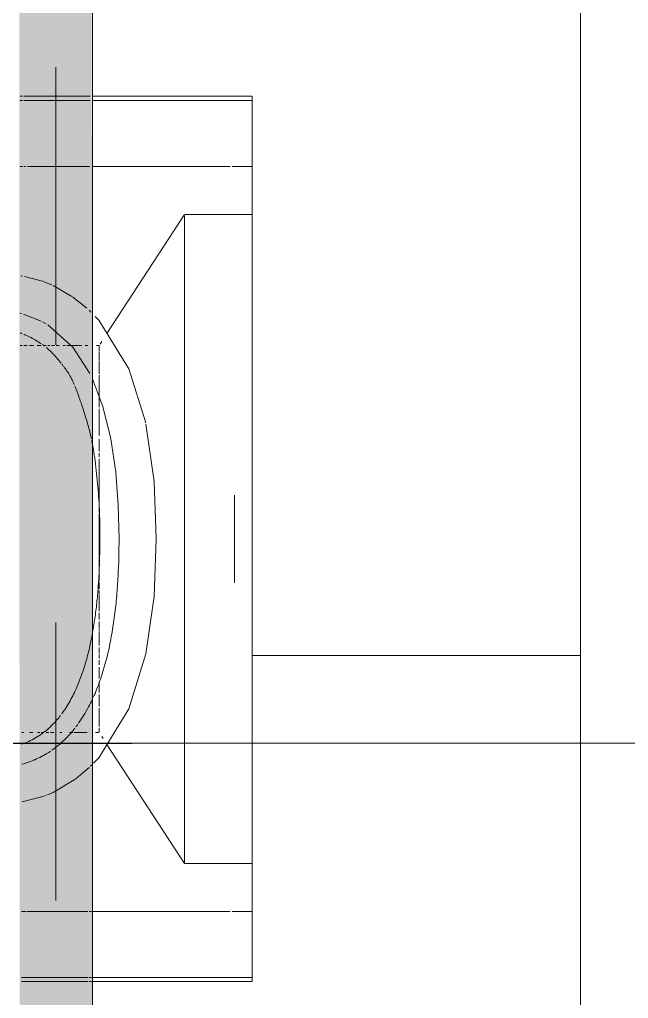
# Model space of a CAD drawing. Header units: millimetres. Extents: x -4000 to 187956, y -58990 to 162485.
# Drawn here: x 12129 to 12477, y 135304 to 135863 of the extents above; entities that cross this region are included whole.
import ezdxf

# ---------------------------------------------------------------- set-up
doc = ezdxf.new("R2010")
doc.units = ezdxf.units.MM
for name, pattern in [('Dash 1_16_', [317.5, 158.75, -158.75]), ('Grid Line', [2222.5, 1270, -317.5, 317.5, -317.5]), ('Grid Line 12_5mm', [2150, 1250, -300, 300, -300])]:
    doc.linetypes.add(name, pattern=pattern)
for name, color, linetype, lineweight in [('A-FLOR', 192, 'Continuous', 13), ('A-FLOR-PATT', 8, 'Continuous', 13), ('P-PIPE', 3, 'Continuous', 9), ('P-PIPE-CNTR', 3, 'Continuous', 9), ('P-SANR-FIXT', 6, 'Continuous', 9), ('S-GRID', 1, 'Continuous', 30)]:
    doc.layers.add(name, color=color, linetype=linetype, lineweight=lineweight)

# ---------------------------------------------------------------- blocks, each defined once
blk = doc.blocks.new('WCPan-SquattingPan-Vitra-ArkitektSeries-5952 - CMPX502N-V754-0_000')
at = {"layer": 'P-SANR-FIXT', "color": 253}
for p, q in [((-212.88, 212.38), (-252.96, 212.38)), ((-212.88, 212.38), (-185.38, 212.38)), ((-23.55, 212.38), (-185.38, 212.38)), ((25, 212.38), (-25, 212.38)), ((25, 212.38), (-25, 212.38)), ((185.5, 212.38), (25, 212.38)), ((185.5, 212.38), (212.95, 212.38)), ((252.96, 212.38), (212.95, 212.38)), ((-112.87, 126.5), (-111.36, 125.51)), ((-110.49, 124.95), (-110.49, 123.57)), ((-110.49, 124.95), (-107.53, 124.95)), ((-107.06, 124.95), (-102.01, 124.95)), ((-101.59, 124.95), (-94.27, 124.95)), ((-93.58, 124.95), (-75.34, 124.95)), ((-74.25, 124.95), (-59.19, 124.95)), ((-57.08, 124.95), (-49.94, 124.95)), ((-49.02, 124.95), (-46.95, 124.95)), ((-45.86, 124.95), (-15.07, 124.95)), ((-14.16, 124.95), (-12.54, 124.95)), ((10.49, 124.95), (13.84, 124.95)), ((14.05, 124.95), (15.92, 124.95)), ((16.22, 124.95), (18.61, 124.95)), ((19.02, 124.95), (24.06, 124.95)), ((24.95, 124.95), (28.47, 124.95)), ((29.53, 124.95), (31.4, 124.95)), ((31.85, 124.95), (33.54, 124.95)), ((36.64, 124.95), (41.26, 124.95)), ((42.18, 124.95), (45.98, 124.95)), ((47.25, 124.95), (50.8, 124.95)), ((51.1, 124.95), (52.42, 124.95)), ((52.97, 124.95), (59.11, 124.95)), ((62.03, 124.95), (65.41, 124.95)), ((69.22, 124.95), (71.99, 124.95)), ((73.28, 124.95), (76.77, 124.95)), ((76.95, 124.95), (79.82, 124.95)), ((81.63, 124.95), (87.76, 124.95)), ((88.92, 124.95), (95.86, 124.95)), ((96.73, 124.95), (107.17, 124.95)), ((108, 124.95), (110.44, 124.95)), ((110.55, 123.02), (110.55, 124.91)), ((112.91, 126.48), (114.09, 127.25))]:
    blk.add_line(p, q, dxfattribs=at)
at = {"layer": 'P-SANR-FIXT', "color": 252}
for p, q in [((-252.96, 212.38), (-250.56, 212.38)), ((-252.96, 212.38), (-252.96, 121.3)), ((-212.88, 200.95), (-212.88, 212.38)), ((-185.38, 212.38), (-185.38, 174.12)), ((185.5, 173.73), (185.5, 212.38)), ((212.95, 212.38), (212.95, 200.97)), ((252.96, 212.38), (250.56, 212.38)), ((252.96, 121.3), (252.96, 212.38)), ((-25, 202.38), (25, 202.38)), ((-25, 202.38), (20.23, 202.38)), ((20.23, 202.38), (25, 202.38)), ((-212.88, 121.3), (-212.88, 199.94)), ((212.95, 199.81), (212.95, 121.3)), ((-185.38, 173.73), (-117.46, 129.49)), ((185.5, 173.73), (-184.71, 173.73)), ((117.43, 129.42), (185.5, 173.73)), ((-12.54, 124.95), (10.49, 124.95)), ((33.54, 124.95), (36.64, 124.95)), ((59.11, 124.95), (60.87, 124.95)), ((66.03, 124.95), (68.38, 124.95))]:
    blk.add_line(p, q, dxfattribs=at)
at = {"layer": 'P-SANR-FIXT', "color": 250}
for p, q in [((250.56, 212.38), (-250.56, 212.38)), ((-250.56, 212.38), (-250.56, 121.3)), ((250.56, 212.38), (250.56, 121.3))]:
    blk.add_line(p, q, dxfattribs=at)
at = {"layer": 'P-SANR-FIXT', "color": 254}
for p, q in [((-20.58, 212.38), (-23.55, 212.38)), ((25, 212.38), (-20.23, 212.38))]:
    blk.add_line(p, q, dxfattribs=at)
at = {"layer": 'P-SANR-FIXT', "color": 13}
for p, q in [((-252.96, 119.84), (-252.96, 81.96)), ((-212.88, 118.47), (-212.88, 119.79)), ((-130.71, 119.22), (-129.65, 120.34)), ((128.86, 121.15), (129.93, 120.04)), ((212.95, 120.58), (212.95, 119.26)), ((252.96, 119.21), (252.96, 120.58)), ((252.96, 80.59), (252.96, 118.47)), ((-252.96, 81.22), (-252.96, 79.85))]:
    blk.add_line(p, q, dxfattribs=at)
at = {"layer": 'P-SANR-FIXT', "color": 16}
for p, q in [((-250.56, 119.84), (-250.56, 81.96)), ((-94.53, 119.75), (-109.64, 109.96)), ((-93.56, 120.23), (-93.58, 120.22)), ((250.56, 120.58), (250.56, 119.21)), ((250.56, 118.47), (250.56, 80.59)), ((-109.64, 109.96), (-122.31, 95.64)), ((-124.43, 91.96), (-128.53, 81.81)), ((-122.83, 94.8), (-124.03, 92.7)), ((-250.56, 81.22), (-250.56, 79.85)), ((-128.78, 80.93), (-129.09, 79.75))]:
    blk.add_line(p, q, dxfattribs=at)
at = {"layer": 'P-SANR-FIXT', "color": 243}
for p, q in [((-212.88, 84.06), (-212.88, 118.47)), ((-138.31, 109.87), (-131.92, 117.89)), ((130.71, 119.22), (136.88, 111.84)), ((212.95, 118.47), (212.95, 83.74)), ((-144.85, 98.72), (-138.6, 109.45)), ((-147.14, 93.04), (-145.17, 98.03)), ((-149.97, 82.36), (-147.25, 92.72)), ((-110.49, 91.84), (-110.49, 89.67)), ((146.66, 94.37), (147.4, 92.24)), ((147.43, 92.18), (150.22, 81.09)), ((-110.49, 87.78), (-110.49, 85.31)), ((110.55, 85.31), (110.55, 87.21)), ((-212.88, 81.96), (-212.88, 83.15)), ((-212.88, 79.85), (-212.88, 81.17)), ((-150.38, 80.2), (-150.14, 81.48)), ((-110.49, 83.85), (-110.49, 82.06)), ((-110.49, 81.04), (-110.49, 79.85)), ((110.55, 80.77), (110.55, 81.96)), ((212.95, 83.21), (212.95, 80.64))]:
    blk.add_line(p, q, dxfattribs=at)
at = {"layer": 'P-SANR-FIXT', "color": 9}
for p, q in [((-110.49, 118.47), (-110.49, 117.02)), ((110.55, 116.88), (110.55, 118.1)), ((-110.49, 115.12), (-110.49, 113.65)), ((-110.49, 113.23), (-110.49, 110.76)), ((110.55, 112.66), (110.55, 116.58)), ((110.55, 110.76), (110.55, 112.65)), ((-110.49, 110.58), (-110.49, 109)), ((-110.49, 108.55), (-110.49, 106.65)), ((110.55, 108.09), (110.55, 110.19)), ((-110.49, 105.67), (-110.49, 104.37)), ((-110.49, 102.26), (-110.49, 100.47)), ((110.55, 102.59), (110.55, 103.79)), ((-110.49, 99.61), (-110.49, 97.85)), ((-110.49, 96.94), (-110.49, 95.68)), ((110.55, 97.22), (110.55, 99.08)), ((110.55, 94.76), (110.55, 96.22)), ((-110.49, 94.76), (-110.49, 93.56)), ((110.55, 91.89), (110.55, 93.48)), ((110.55, 89.78), (110.55, 91.17))]:
    blk.add_line(p, q, dxfattribs=at)
at = {"layer": 'P-SANR-FIXT', "color": 252, "flags": 128}
for points in [[(-65.64, 151.75), (-32.88, 156.4), (0, 157.68)], [(0, 157.68), (32.87, 156.4), (65.64, 151.75), (97.11, 142.05), (125.05, 124.81), (128.23, 121.79)], [(-127.19, 122.81), (-125.05, 124.81), (-97.11, 142.05), (-66.3, 151.6)]]:
    blk.add_lwpolyline(points, dxfattribs=at)
at = {"layer": 'P-SANR-FIXT', "color": 250, "flags": 128}
blk.add_lwpolyline([(0, 136.38), (-19.05, 135.95), (-38.22, 134.5), (-57.15, 131.73), (-75.73, 127.21), (-90.94, 121.48)], dxfattribs=at)
at = {"layer": 'P-SANR-FIXT', "color": 243, "flags": 128}
blk.add_lwpolyline([(137.02, 111.65), (144.85, 98.72), (146.41, 95.04)], dxfattribs=at)
at = {"layer": 'P-SANR-FIXT', "color": 250}
for points, knots in [([(90.48, 121.69), (89.01, 122.36), (84.17, 124.41), (75.88, 127.3), (65.19, 130.16), (54.55, 132.3), (43.7, 133.93), (32.53, 135.12), (17.68, 136.15), (6.8, 136.38), (0, 136.38)], [0.3968474, 0.3968474, 0.3968474, 0.3968474, 0.4285714, 0.5, 0.5714286, 0.6428571, 0.7142857, 0.7857143, 0.8571429, 1, 1, 1, 1]), ([(-51.13, 121.74), (-49, 122.09), (-44.39, 122.78), (-37.27, 123.6), (-29.83, 124.31), (-22.41, 124.89), (-12.48, 125.39), (-5, 125.49), (0, 125.43)], [-0.08178677, -0.08178677, -0.08178677, -0.08178677, -0.07142857, -0.05952381, -0.04761905, -0.03571429, -0.02380952, 0, 0, 0, 0]), ([(0, 125.43), (5.34, 125.43), (13.8, 125.28), (25.48, 124.65), (34.36, 123.93), (42.33, 123.02), (47.28, 122.3), (49.35, 121.97)], [0, 0, 0, 0, 0.02941176, 0.04411765, 0.05882353, 0.07352941, 0.08419688, 0.08419688, 0.08419688, 0.08419688])]:
    blk.add_open_spline(points, degree=3, knots=knots, dxfattribs=at)
at = {"layer": 'P-SANR-FIXT', "color": 16}
for points, knots in [([(-87.31, 111.09), (-85.62, 111.78), (-81.64, 113.31), (-74.48, 115.82), (-68.07, 117.83), (-62.99, 119.24), (-59.8, 120.03), (-57.87, 120.45), (-57.13, 120.61)], [-0.14285714, -0.14285714, -0.14285714, -0.14285714, -0.13095238, -0.11904762, -0.10714286, -0.10119048, -0.0952381, -0.09158921, -0.09158921, -0.09158921, -0.09158921]), ([(-56.16, 120.81), (-56.02, 120.84), (-54.67, 121.11), (-52.99, 121.42), (-51.45, 121.68), (-51.13, 121.74)], [-0.089991845, -0.089991845, -0.089991845, -0.089991845, -0.089285714, -0.083333333, -0.081786769, -0.081786769, -0.081786769, -0.081786769]), ([(49.35, 121.97), (50.13, 121.85), (51.24, 121.66), (52.34, 121.47), (52.67, 121.41)], [0.084196884, 0.084196884, 0.084196884, 0.084196884, 0.088235294, 0.089919294, 0.089919294, 0.089919294, 0.089919294]), ([(53.43, 121.28), (55.69, 120.87), (60.74, 119.87), (68.57, 117.97), (76.78, 115.45), (84.8, 112.37), (91.35, 109.16), (96.35, 106.18), (98.73, 104.55), (99.9, 103.69)], [0.09124724, 0.09124724, 0.09124724, 0.09124724, 0.10294118, 0.11764706, 0.13235294, 0.14705882, 0.16176471, 0.16911765, 0.17647059, 0.17647059, 0.17647059, 0.17647059]), ([(105.32, 113.27), (102.35, 115.39), (97.89, 118.09), (93.25, 120.4), (91.87, 121.05)], [0.2857143, 0.2857143, 0.2857143, 0.2857143, 0.3571429, 0.3868977, 0.3868977, 0.3868977, 0.3868977]), ([(-99.82, 103.74), (-99.59, 103.92), (-99.12, 104.27), (-98.24, 104.94), (-96.78, 106.05), (-94.76, 107.48), (-91.95, 109.07), (-89.5, 110.18), (-88.2, 110.72)], [-0.19047619, -0.19047619, -0.19047619, -0.19047619, -0.1875, -0.18452381, -0.17857143, -0.16666667, -0.1547619, -0.14502428, -0.14502428, -0.14502428, -0.14502428]), ([(120.81, 97.91), (119.75, 99.44), (117.48, 102.37), (113.32, 106.82), (110.11, 109.62), (108.19, 111.13)], [0.1428571, 0.1428571, 0.1428571, 0.1428571, 0.1785714, 0.2142857, 0.2623006, 0.2623006, 0.2623006, 0.2623006]), ([(-109.37, 94.88), (-108.91, 95.44), (-107.64, 96.87), (-105.41, 99.11), (-103.13, 101.12), (-101.43, 102.5), (-100.66, 103.1), (-100.36, 103.33)], [-0.23346106, -0.23346106, -0.23346106, -0.23346106, -0.22619048, -0.21428571, -0.20238095, -0.19642857, -0.1927291, -0.1927291, -0.1927291, -0.1927291]), ([(100.96, 102.89), (101.77, 102.26), (103.72, 100.68), (107.85, 96.84), (112.84, 90.74), (115.89, 84.78), (117.09, 81.57), (117.31, 80.92)], [0.17869866, 0.17869866, 0.17869866, 0.17869866, 0.18382353, 0.19117647, 0.20588235, 0.22058824, 0.22439767, 0.22439767, 0.22439767, 0.22439767]), ([(124.32, 92.16), (124.14, 92.51), (123.21, 94.21), (122.19, 95.87), (121.33, 97.16)], [0.09943782, 0.09943782, 0.09943782, 0.09943782, 0.10714286, 0.13701137, 0.13701137, 0.13701137, 0.13701137]), ([(-116.93, 81.94), (-116.59, 82.75), (-115.76, 84.64), (-114.24, 87.67), (-112.75, 90.2), (-111.82, 91.6), (-111.57, 91.97)], [-0.2833558, -0.2833558, -0.2833558, -0.2833558, -0.27380952, -0.26190476, -0.25, -0.24554939, -0.24554939, -0.24554939, -0.24554939]), ([(126.44, 87.67), (126.36, 87.88), (125.71, 89.39), (125, 90.88), (124.32, 92.15)], [0.06710178, 0.06710178, 0.06710178, 0.06710178, 0.07142857, 0.09940625, 0.09940625, 0.09940625, 0.09940625])]:
    blk.add_open_spline(points, degree=3, knots=knots, dxfattribs=at)
for points in [[(107.42, 111.72), (106.96, 112.08), (106.5, 112.43), (106.02, 112.77)], [(-111.09, 92.65), (-110.82, 93.04), (-110.53, 93.42), (-110.24, 93.79)], [(128.78, 80.89), (128.16, 83.13), (127.41, 85.35), (126.51, 87.51)], [(-117.73, 79.81), (-117.59, 80.21), (-117.44, 80.62), (-117.28, 81.04)]]:
    blk.add_open_spline(points, degree=3, dxfattribs=at)
blk = doc.blocks.new('CMF2_NHAXUONG_A_rvt-1-0_000')
at = {"layer": 'A-FLOR-PATT', "lineweight": 9}
h = blk.add_hatch(dxfattribs=at)
h.set_pattern_fill('FP_26', color=252, style=0, pattern_type=2)
h.set_pattern_definition([(270, (159525.1, 137899.7), (600, 4e-14), []), (0, (159525.1, 137899.7), (0, 600), [])])
h.paths.add_polyline_path([(153350, 499.64), (154799.88, 499.64), (154799.88, 5749.54), (153550, 5749.54), (153550, 4899.28), (153349.79, 4899.28), (153349.99, 751.94)])
h.paths.add_polyline_path([(160850.16, 499.64), (165000, 499.64), (165000, 999.28), (165499.79, 999.28), (165499.79, 1749.49), (160850.16, 1749.49), (160850.16, 751.94)])
h.paths.add_polyline_path([(161612.4, 692.63), (161106.49, 692.63), (161106.49, 1295.25), (161612.4, 1295.25), (161612.4, 751.94)])
h.paths.add_polyline_path([(162656.18, 692.63), (162150.27, 692.63), (162150.27, 1295.25), (162656.18, 1295.25), (162656.18, 751.94)])
h.paths.add_polyline_path([(164268.71, 692.63), (164268.71, 1295.25), (164774.62, 1295.25), (164774.62, 692.63)])
h.paths.add_polyline_path([(163221.93, 692.63), (163221.93, 1295.25), (163727.84, 1295.25), (163727.84, 692.63)])
h.paths.add_polyline_path([(153537.16, 761.69), (153537.16, 1267.6), (154139.79, 1267.6), (154139.79, 761.69), (153612.16, 761.69)])
h.paths.add_polyline_path([(153537.16, 1846.69), (153537.16, 2352.6), (154139.79, 2352.6), (154139.79, 1846.69), (153612.16, 1846.69)])
h.paths.add_polyline_path([(154139.79, 2871.7), (153537.16, 2871.7), (153537.16, 3377.61), (154139.79, 3377.61), (154139.79, 2942)])
h.paths.add_polyline_path([(162682.15, 3699.39), (165499.79, 3699.39), (165499.79, 4949.58), (162649.89, 4949.58), (162649.89, 3699.39)])
h.paths.add_polyline_path([(154139.79, 3896.7), (153537.16, 3896.7), (153537.16, 4402.61), (154139.79, 4402.04), (154139.79, 3964.03)])
h.paths.add_polyline_path([(163957.63, 4154.6), (163821.93, 4154.6), (163821.93, 4757.22), (164327.84, 4757.22), (164327.84, 4154.6), (164099.33, 4154.6)])
h.paths.add_polyline_path([(164771.93, 4154.6), (164771.93, 4757.22), (165277.84, 4757.22), (165277.84, 4154.6), (164949.66, 4154.6)])
h.paths.add_polyline_path([(153895.61, 4921.7), (153737.16, 4921.7), (153737.16, 5427.61), (154339.79, 5427.61), (154339.79, 4921.7), (154179.05, 4921.7)])
h.paths.add_polyline_path([(78549.79, 5349.52), (80774.79, 5349.52), (80774.79, 6362.02), (78549.79, 6362.02), (78549.79, 5424.09)])
h.paths.add_polyline_path([(80974.79, 5349.52), (82224.79, 5349.52), (82224.79, 7249.52), (80974.79, 7249.52), (80974.79, 5424.09)])
h.paths.add_polyline_path([(80587.16, 5565.67), (79984.54, 5565.67), (79984.54, 6071.58), (80587.16, 6071.58), (80587.16, 5716.1)])
h.paths.add_polyline_path([(81335.71, 5565.67), (81163.49, 5565.67), (81163.49, 6071.58), (81766.12, 6071.58), (81766.12, 5565.67), (81619.15, 5565.67)])
h.paths.add_polyline_path([(81163.49, 6528.17), (81163.49, 7034.08), (81766.12, 7034.08), (81766.12, 6528.17), (81619.15, 6528.17)])
h.paths.add_polyline_path([(556.14, 15799.64), (4199.78, 15799.64), (4199.78, 17049.64), (499.79, 17049.64), (499.79, 15799.64)])
h.paths.add_polyline_path([(1621.83, 15990.17), (1621.83, 16592.79), (2127.74, 16592.79), (2127.74, 15990.17), (1689.88, 15990.17)])
h.paths.add_polyline_path([(2681.91, 15990.17), (2546.83, 15990.17), (2546.83, 16592.79), (3052.74, 16592.79), (3052.74, 15990.17), (2823.63, 15990.17)])
h.paths.add_polyline_path([(3673.95, 15990.17), (3471.83, 15990.17), (3471.83, 16592.79), (3977.74, 16592.79), (3977.74, 15990.17), (3815.66, 15990.17)])
h.paths.add_polyline_path([(4199.78, 18499.58), (4199.78, 19749.58), (499.79, 19749.58), (499.79, 18499.58), (3957.38, 18499.58)])
h.paths.add_polyline_path([(2546.83, 18954.69), (2546.83, 19557.32), (3052.74, 19557.32), (3052.74, 18954.69), (2823.63, 18954.69)])
h.paths.add_polyline_path([(1973.32, 18954.69), (1621.83, 18954.69), (1621.83, 19557.32), (2127.74, 19557.32), (2127.74, 18954.69)])
h.paths.add_polyline_path([(1202.74, 18954.69), (696.83, 18954.69), (696.83, 19557.32), (1202.74, 19557.32), (1202.74, 19148.52)])
h.paths.add_polyline_path([(1689.88, 19949.58), (4199.78, 19949.58), (4199.78, 21199.58), (499.79, 21199.58), (499.79, 19949.58), (1123.01, 19949.58)])
h.paths.add_polyline_path([(696.83, 20137.56), (696.83, 20740.19), (1202.74, 20740.19), (1202.74, 20137.56), (839.57, 20137.56)])
h.paths.add_polyline_path([(3471.83, 20137.56), (3471.83, 20740.19), (3977.74, 20740.19), (3977.74, 20137.56), (3673.95, 20137.56)])
h.paths.add_polyline_path([(2127.74, 20137.56), (1621.83, 20137.56), (1621.83, 20740.19), (2127.74, 20740.19), (2127.74, 20170.56)])
h.paths.add_polyline_path([(3052.74, 20137.56), (2546.83, 20137.56), (2546.83, 20740.19), (3052.74, 20740.19), (3052.74, 20170.56)])
h.paths.add_polyline_path([(163249.04, 76099.64), (165500.21, 76099.64), (165500.21, 77349.64), (161850.21, 77349.64), (161850.21, 76099.64), (162682.15, 76099.64)])
h.paths.add_polyline_path([(1689.88, 76099.64), (4149.79, 76099.64), (4149.79, 77349.64), (499.79, 77349.64), (499.79, 76099.64), (1123.01, 76099.64)])
h.paths.add_polyline_path([(2590.58, 76552.26), (2590.58, 77154.88), (3096.49, 77154.88), (3096.49, 76552.26), (2681.91, 76552.26)])
h.paths.add_polyline_path([(1831.6, 76552.26), (1653.08, 76552.26), (1653.08, 77154.88), (2158.99, 77154.88), (2158.99, 76552.26), (1973.32, 76552.26)])
h.paths.add_polyline_path([(715.58, 76552.26), (715.58, 77154.88), (1221.49, 77154.88), (1221.49, 76552.26), (839.57, 76552.26)])
h.paths.add_polyline_path([(3815.66, 76552.26), (3528.08, 76552.26), (3528.08, 77154.88), (4033.99, 77154.88), (4033.99, 76552.26), (3957.38, 76552.26)])
h.paths.add_polyline_path([(163957.63, 76557.26), (163881.01, 76557.26), (163881.01, 77159.88), (164386.92, 77159.88), (164386.92, 76557.26), (164099.33, 76557.26)])
h.paths.add_polyline_path([(165091.39, 76557.26), (164797.26, 76557.26), (164797.26, 77159.88), (165303.17, 77159.88), (165303.17, 76557.26), (165233.11, 76557.26)])
h.paths.add_polyline_path([(162257, 76557.26), (162047.26, 76557.26), (162047.26, 77159.88), (162553.17, 77159.88), (162553.17, 76557.26), (162398.7, 76557.26)])
h.paths.add_polyline_path([(162968.51, 76557.26), (162968.51, 77159.88), (163474.42, 77159.88), (163474.42, 76557.26), (163107.31, 76557.26)])
h.paths.add_polyline_path([(499.79, 77549.64), (4149.79, 77549.64), (4149.79, 78799.69), (499.79, 78799.69), (499.79, 77842.41)])
h.paths.add_polyline_path([(165500.21, 77549.64), (165500.21, 78799.64), (161850.21, 78799.64), (161850.21, 77549.64), (164949.66, 77549.64)])
h.paths.add_polyline_path([(715.58, 77737.63), (715.58, 78340.25), (1221.49, 78340.25), (1221.49, 77737.63), (839.57, 77737.63)])
h.paths.add_polyline_path([(1653.08, 77737.63), (1653.08, 78340.25), (2158.99, 78340.25), (2158.99, 77737.63), (1689.88, 77737.63)])
h.paths.add_polyline_path([(2590.58, 77737.63), (2590.58, 78340.25), (3096.49, 78340.25), (3096.49, 77737.63), (2681.91, 77737.63)])
h.paths.add_polyline_path([(165233.11, 77742.62), (164778.51, 77742.62), (164778.51, 78345.25), (165284.42, 78345.25), (165284.42, 77742.62)])
h.paths.add_polyline_path([(162903.51, 77742.62), (162903.51, 78345.25), (163409.42, 78345.25), (163409.42, 77742.62), (162965.59, 77742.62)])
h.paths.add_polyline_path([(164346.92, 77742.62), (163841.01, 77742.62), (163841.01, 78345.25), (164346.92, 78345.25), (164346.92, 77842.41)])
h.paths.add_polyline_path([(161850.21, 80349.64), (165500.21, 80349.64), (165499.79, 81099.2), (165000, 81099.2), (165000, 81599.64), (161850.21, 81599.64), (161850.21, 80762.51)])
h.paths.add_polyline_path([(4149.79, 80349.64), (4149.79, 81599.55), (1000, 81599.55), (1000, 81099.2), (499.79, 81099.2), (500, 80350.4), (3957.38, 80349.68)])
h.paths.add_polyline_path([(163107.31, 80794.78), (162972.26, 80794.78), (162972.26, 81397.4), (163478.17, 81397.4), (163478.17, 80794.78), (163249.04, 80794.78)])
h.paths.add_polyline_path([(164398.17, 80794.78), (163892.26, 80794.78), (163892.26, 81397.4), (164398.17, 81397.4), (164398.17, 81054.52)])
h.paths.add_polyline_path([(162556.92, 80806.9), (162051.01, 80806.9), (162051.01, 81409.52), (162556.92, 81409.52), (162556.92, 80908.51)])
h.paths.add_polyline_path([(2965.35, 80820.03), (2515.58, 80820.03), (2515.58, 81422.65), (3021.49, 81422.65), (3021.49, 80820.03)])
h.paths.add_polyline_path([(1973.32, 80820.03), (1595.58, 80820.03), (1595.58, 81422.65), (2101.49, 81422.65), (2101.49, 80820.03)])
h.paths.add_polyline_path([(3448.08, 80820.03), (3448.08, 81422.65), (3953.99, 81422.65), (3953.99, 80820.03), (3532.22, 80820.03)])
h.paths.add_polyline_path([(85450, 134849.41), (87450, 134849.41), (87450, 135849.41), (85450, 135849.41), (85450, 135076.24)])
h.paths.add_polyline_path([(83319.78, 134849.41), (85250, 134849.41), (85250, 135849.41), (83250, 135849.41), (83250, 134849.41)])
h.paths.add_polyline_path([(85020.39, 135046.45), (84644.32, 135046.45), (84644.32, 135552.36), (85246.95, 135552.36), (85246.95, 135046.45)])
h.paths.add_polyline_path([(85862.19, 135048.95), (85862.19, 135554.86), (86464.82, 135554.86), (86464.82, 135048.95), (86154.14, 135048.95)])
h.paths.add_polyline_path([(11893.62, 135099.65), (12449.79, 135099.65), (12449.79, 140699.64), (11199.68, 140699.64), (11199.68, 135099.65), (11326.75, 135099.65)])
h.paths.add_polyline_path([(153549.79, 135099.75), (154799.68, 135099.75), (154799.68, 140699.64), (153549.79, 140699.64), (153549.79, 136244.28)])
h.paths.add_polyline_path([(11659.54, 135313.72), (11659.54, 135819.63), (12262.16, 135819.63), (12262.16, 135313.72), (11893.62, 135313.72)])
h.paths.add_polyline_path([(153895.61, 135313.72), (153742.07, 135313.72), (153742.07, 135819.63), (154344.69, 135819.63), (154344.69, 135313.72), (154037.33, 135313.72)])
h.paths.add_polyline_path([(163815.91, 135999.54), (165500.12, 135999.54), (165500.12, 137249.82), (162649.79, 137249.82), (162649.79, 135999.54)])
h.paths.add_polyline_path([(2823.63, 135999.54), (3349.79, 135999.54), (3349.79, 137249.81), (499.88, 137249.81), (499.88, 135999.54), (1689.88, 135999.54)])
h.paths.add_polyline_path([(1671.83, 136187.79), (1671.83, 136790.41), (2177.74, 136790.41), (2177.74, 136187.79), (1689.88, 136187.79)])
h.paths.add_polyline_path([(721.83, 136187.79), (721.83, 136790.41), (1227.74, 136790.41), (1227.74, 136187.79)])
h.paths.add_polyline_path([(164771.83, 136192.96), (164771.83, 136795.59), (165277.74, 136795.59), (165277.74, 136192.96), (164949.66, 136192.96)])
h.paths.add_polyline_path([(163821.83, 136192.96), (163821.83, 136795.59), (164327.74, 136795.59), (164327.74, 136192.96)])
h.paths.add_polyline_path([(12177.05, 136247.06), (11659.54, 136247.06), (11659.54, 136752.97), (12262.16, 136752.97), (12262.16, 136247.06)])
h.paths.add_polyline_path([(154037.33, 136247.06), (153742.07, 136247.06), (153742.07, 136752.97), (154344.69, 136752.97), (154344.69, 136247.06), (154179.05, 136247.06)])
h.paths.add_polyline_path([(12177.05, 137180.39), (11659.54, 137180.39), (11659.54, 137686.3), (12262.16, 137686.3), (12262.16, 137180.39)])
h.paths.add_polyline_path([(154179.05, 137180.39), (153742.07, 137180.39), (153742.07, 137686.3), (154344.69, 137686.3), (154344.69, 137180.39)])
h.paths.add_polyline_path([(12262.16, 138113.72), (11659.54, 138113.72), (11659.54, 138619.63), (12262.16, 138619.63), (12262.16, 138288.34)])
h.paths.add_polyline_path([(154344.69, 138113.72), (153742.07, 138113.72), (153742.07, 138619.63), (154344.69, 138619.63), (154344.69, 138142.34)])
h.paths.add_polyline_path([(12262.16, 139047.05), (11659.54, 139047.05), (11659.54, 139552.96), (12262.16, 139552.96), (12262.16, 139164.37)])
h.paths.add_polyline_path([(154179.05, 139047.05), (153742.07, 139047.05), (153742.07, 139552.96), (154344.69, 139552.96), (154344.69, 139047.05)])
h.paths.add_polyline_path([(165500.37, 139449.5), (165500.37, 140699.66), (161049.79, 140699.66), (161049.79, 139449.5), (164949.66, 139449.5)])
h.paths.add_polyline_path([(499.79, 139449.73), (4949.79, 139449.74), (4949.79, 139699.28), (4900, 139699.28), (4900, 140699.64), (1000, 140699.64), (1000, 140199.28), (499.79, 140199.28)])
h.paths.add_polyline_path([(161690.13, 139909.76), (161331.63, 139909.76), (161331.63, 140512.38), (161837.54, 140512.38), (161837.54, 139909.76), (161831.85, 139909.76)])
h.paths.add_polyline_path([(163390.76, 139909.76), (163287.88, 139909.76), (163287.88, 140512.38), (163793.79, 140512.38), (163793.79, 139909.76), (163532.48, 139909.76)])
h.paths.add_polyline_path([(162812.75, 139909.76), (162306.83, 139909.76), (162306.83, 140512.38), (162812.75, 140512.38), (162812.75, 140040.4)])
h.paths.add_polyline_path([(164777.52, 139909.76), (164271.61, 139909.76), (164271.61, 140512.38), (164777.52, 140512.38), (164777.52, 140040.4)])
h.paths.add_polyline_path([(1727.96, 139915.76), (1222.05, 139915.76), (1222.05, 140518.38), (1727.96, 140518.38), (1727.96, 140040.4)])
h.paths.add_polyline_path([(3181.83, 139915.76), (3181.83, 140518.38), (3687.74, 140518.38), (3687.74, 139915.76), (3248.79, 139915.76)])
h.paths.add_polyline_path([(2398.48, 139915.76), (2171.83, 139915.76), (2171.83, 140518.38), (2677.74, 140518.38), (2677.74, 139915.76), (2540.2, 139915.76)])
h.paths.add_polyline_path([(4171.83, 139915.76), (4171.83, 140518.38), (4677.74, 140518.38), (4677.74, 139915.76), (4240.82, 139915.76)])
h.paths.add_polyline_path([(12262.16, 139980.38), (11659.54, 139980.38), (11659.54, 140486.29), (12262.16, 140486.29), (12262.16, 140040.4)])
h.paths.add_polyline_path([(154344.69, 139980.38), (153742.07, 139980.38), (153742.07, 140486.29), (154344.69, 140486.29), (154344.69, 140040.4)])
at = {"layer": 'A-FLOR', "color": 93, "lineweight": 15}
blk.add_line((12449.79, 136000.01), (12449.79, 135100), dxfattribs=at)
at = {"layer": 'A-FLOR', "color": 94, "lineweight": 15}
for p, q in [((12449.79, 135100), (12449.79, 136000.01)), ((12171.08, 135819.63), (12262.16, 135819.63)), ((12262.16, 135819.63), (12262.16, 135313.72)), ((12262.16, 135313.72), (12171.08, 135313.72))]:
    blk.add_line(p, q, dxfattribs=at)
at = {"layer": 'A-FLOR', "color": 56, "lineweight": 15}
for p, q in [((12129.64, 135819.63), (12131.01, 135819.63)), ((12131.74, 135819.63), (12169.63, 135819.63)), ((12168.26, 135313.72), (12130.38, 135313.72)), ((12170.37, 135313.72), (12169, 135313.72))]:
    blk.add_line(p, q, dxfattribs=at)
at = {"layer": 'A-FLOR', "color": 21, "lineweight": 15}
for p, q in [((12131.01, 135819.63), (12129.64, 135819.63)), ((12169.63, 135819.63), (12131.74, 135819.63)), ((12130.38, 135313.72), (12168.26, 135313.72)), ((12169, 135313.72), (12170.37, 135313.72))]:
    blk.add_line(p, q, dxfattribs=at)
at = {"layer": 'A-FLOR', "color": 81, "lineweight": 15}
for p, q in [((12262.16, 135819.63), (12171.08, 135819.63)), ((12262.16, 135590.23), (12262.16, 135819.63)), ((12262.16, 135313.72), (12262.16, 135541.68)), ((12171.08, 135313.72), (12262.16, 135313.72))]:
    blk.add_line(p, q, dxfattribs=at)
at = {"layer": 'A-FLOR', "color": 71, "lineweight": 15}
for p, q in [((12262.16, 135587.26), (12262.16, 135590.23)), ((12262.16, 135541.68), (12262.16, 135586.9))]:
    blk.add_line(p, q, dxfattribs=at)
at = {"layer": 'S-GRID', "linetype": 'Grid Line 12_5mm', "lineweight": 9}
blk.add_line((-824.25, 135450), (183641.09, 135450), dxfattribs=at)
at = {"layer": 'P-SANR-FIXT', "color": 250, "lineweight": 9, "rotation": 269.9999999999997}
blk.add_blockref('WCPan-SquattingPan-Vitra-ArkitektSeries-5952 - CMPX502N-V754-0_000', (12049.79, 135566.68), dxfattribs=at)

msp = doc.modelspace()

# ---------------------------------------------------------------- block references
at = {"lineweight": 5}
msp.add_blockref('CMF2_NHAXUONG_A_rvt-1-0_000', (0, 0), dxfattribs=at)

# ---------------------------------------------------------------- next in the draw order: hatches: boundary and pattern name
at = {"layer": 'P-PIPE', "lineweight": 5, "transparency": 33554534}
for points in [[(12150, 134725.09), (12150, 136406.48), (12128.92, 136406.48), (12129.64, 134725.09), (12144.55, 134725.09)], [(12150, 134725.09), (12171.08, 134725.09), (12170.37, 136406.48), (12150, 136406.48), (12150, 135076.24)]]:
    msp.add_hatch(color=1, dxfattribs=at).paths.add_polyline_path(points)

# ---------------------------------------------------------------- next in the draw order: linework, layer by layer
at = {"layer": 'P-PIPE', "color": 20, "lineweight": 13}
msp.add_line((12171.08, 134725.09), (12171.08, 136406.48), dxfattribs=at)
at = {"layer": 'P-PIPE-CNTR', "color": 1, "linetype": 'Dash 1_16_'}
msp.add_line((12150, 134725.09), (12150, 136406.48), dxfattribs=at)
msp.add_line((12150, 134725.09), (12150, 136406.48), dxfattribs=at)
at = {"layer": 'S-GRID', "linetype": 'Grid Line'}
msp.add_line((-824.25, 135450), (183641.09, 135450), dxfattribs=at)

doc.saveas('drawing.dxf')
